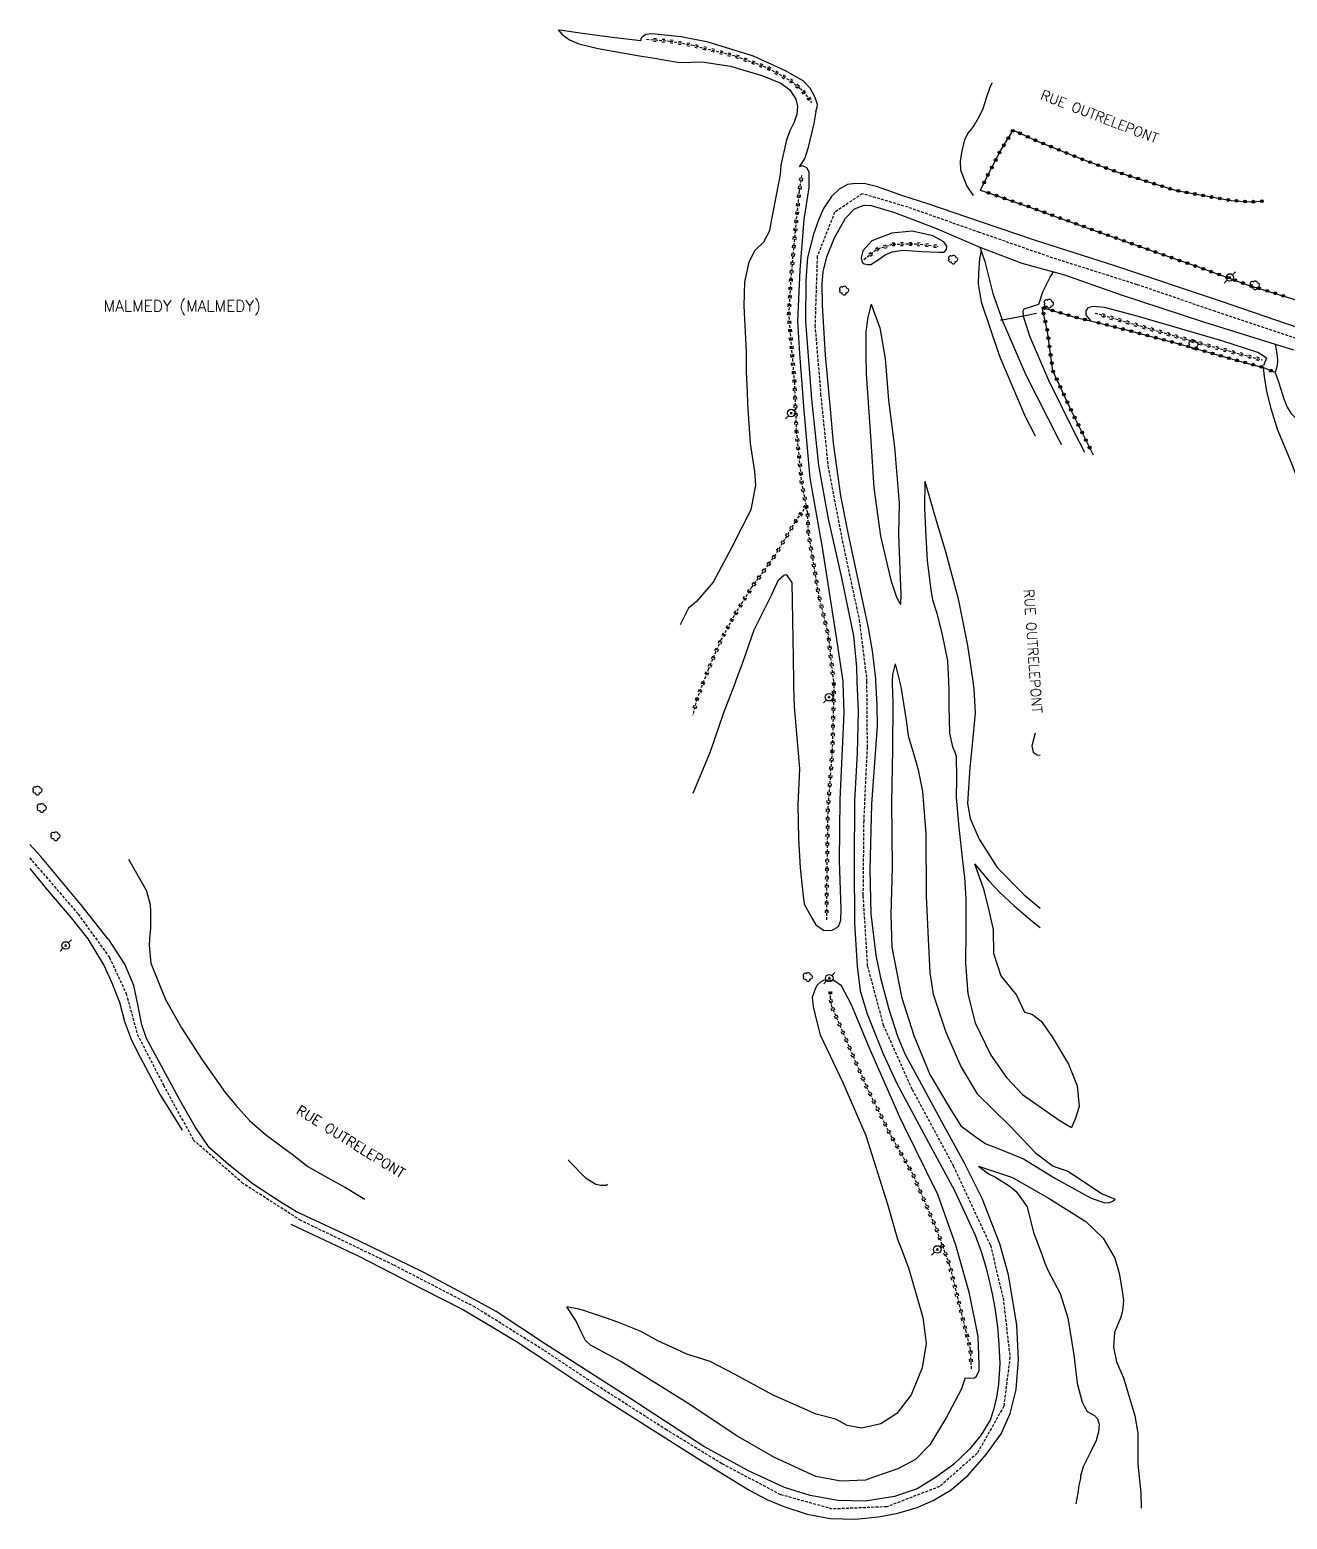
# Model space of a CAD drawing. Header units: millimetres. Extents: x 267000 to 268000, y 124999 to 126000.
# Drawn here: x 267000 to 267223.6, y 125522 to 125786.9 of the extents above; entities that cross this region are included whole.
import ezdxf
from ezdxf.enums import TextEntityAlignment as Align

# ---------------------------------------------------------------- set-up
doc = ezdxf.new("R2010")
doc.units = ezdxf.units.MM
doc.linetypes.add('DASHED', pattern=[0.75, 0.5, -0.25])
doc.layers.get('0').update_dxf_attribs({"linetype": 'CONTINUOUS'})
for name, color, linetype in [('W0001', 6, 'DASHED'), ('W0008', 7, 'CONTINUOUS'), ('W0017', 7, 'CONTINUOUS'), ('W0120', 7, 'CONTINUOUS'), ('W0211', 2, 'CONTINUOUS'), ('W0214', 2, 'CONTINUOUS'), ('W0220', 5, 'DASHED'), ('W0300', 7, 'CONTINUOUS'), ('W0322', 7, 'CONTINUOUS'), ('W0323', 7, 'CONTINUOUS'), ('W0402', 7, 'CONTINUOUS'), ('W0473', 7, 'CONTINUOUS'), ('W0980', 7, 'CONTINUOUS'), ('W0989', 7, 'CONTINUOUS')]:
    doc.layers.add(name, color=color, linetype=linetype)
doc.styles.get("Standard").update_dxf_attribs({"font": 'romans.shx', "width": 0.85})

# ---------------------------------------------------------------- blocks, each defined once
blk = doc.blocks.new('T300')
for p, q in [((-0.8, 0.51), (-0.86, 0.34)), ((-0.86, 0.34), (-0.86, 0.17)), ((-0.86, 0.17), (-0.74, 0.06)), ((-0.69, 0.63), (-0.8, 0.51)), ((-0.8, -0.06), (-0.74, 0.06)), ((-0.74, 0.06), (-0.69, 0.11)), ((-0.57, 0.69), (-0.69, 0.63)), ((-0.46, 0.69), (-0.57, 0.69)), ((-0.29, 0.63), (-0.46, 0.69)), ((-0.29, 0.63), (-0.17, 0.74)), ((-0.23, 0.57), (-0.29, 0.63)), ((-0.17, 0.74), (-0.06, 0.8)), ((-0.06, 0.8), (0.06, 0.8)), ((0.06, 0.8), (0.23, 0.74)), ((0.23, 0.74), (0.34, 0.63)), ((0.34, 0.63), (0.4, 0.51)), ((0.46, 0.46), (0.34, 0.46)), ((0.4, 0.51), (0.4, 0.46)), ((0.57, 0.4), (0.46, 0.46)), ((0.57, 0.4), (0.69, 0.29)), ((0.69, 0.29), (0.74, 0.17)), ((0.74, 0.06), (0.69, -0.17)), ((0.74, 0.17), (0.74, 0.06)), ((-0.8, -0.17), (-0.8, -0.06)), ((-0.8, -0.23), (-0.8, -0.17)), ((-0.74, -0.34), (-0.8, -0.23)), ((-0.69, -0.4), (-0.74, -0.34)), ((-0.51, -0.46), (-0.69, -0.4)), ((-0.4, -0.46), (-0.51, -0.46)), ((-0.4, -0.46), (-0.34, -0.46)), ((-0.34, -0.46), (-0.34, -0.4)), ((-0.34, -0.51), (-0.34, -0.46)), ((-0.29, -0.63), (-0.34, -0.51)), ((-0.17, -0.74), (-0.29, -0.63)), ((-0.06, -0.8), (-0.17, -0.74)), ((0.06, -0.8), (-0.06, -0.8)), ((0.17, -0.74), (0.06, -0.8)), ((0.23, -0.69), (0.17, -0.74)), ((0.29, -0.46), (0.23, -0.46)), ((0.29, -0.63), (0.23, -0.69)), ((0.46, -0.4), (0.29, -0.46)), ((0.34, -0.51), (0.29, -0.63)), ((0.34, -0.51), (0.34, -0.46)), ((0.57, -0.34), (0.46, -0.4)), ((0.63, -0.29), (0.57, -0.34)), ((0.69, -0.17), (0.63, -0.29))]:
    blk.add_line(p, q)
blk = doc.blocks.new('T473')
for p, q in [((-0.166667, 0.166667), (0.166667, -0.166667)), ((-0.166667, -0.166667), (0.166667, 0.166667)), ((0.500001, 0.500001), (1.000002, 1.000002)), ((-1.000002, -1.000002), (-0.500001, -0.500001))]:
    blk.add_line(p, q)
blk.add_ellipse((0, 0), major_axis=(0.471405, 0.471405), ratio=1, start_param=5.4977871438, end_param=11.780972451)
blk = doc.blocks.new('t323o')
at = {"color": 0, "linetype": 'Continuous'}
for radius in [0.25, 0.15]:
    blk.add_circle((0, 0), radius, dxfattribs=at)
blk = doc.blocks.new('t322o')
at = {"color": 0, "linetype": 'Continuous'}
for radius in [0.25, 0.15]:
    blk.add_circle((0, 0), radius, dxfattribs=at)
blk = doc.blocks.new('t220o')
at = {"color": 0, "linetype": 'Continuous'}
for p, q in [((-0.25, 0.25), (0.25, 0.25)), ((-0.25, -0.25), (0.25, -0.25))]:
    blk.add_line(p, q, dxfattribs=at)

msp = doc.modelspace()

# ---------------------------------------------------------------- linework, layer by layer
at = {"layer": 'W0001'}
for points in [[(267148.04, 125757.75), (267143.12, 125754.44), (267140.03, 125746.58), (267139.63, 125734.33), (267140.64, 125722.09), (267141.94, 125709.29), (267144.48, 125696.04), (267147.5, 125681.9), (267148.8, 125671.49), (267148.81, 125671.03), (267148.81, 125671)], [(267392.97, 125685.21), (267383.21, 125688.53), (267371.24, 125690.3), (267360.49, 125687.59), (267347.83, 125683.07), (267334.5, 125681.71), (267323.9, 125686), (267310.39, 125695.59), (267297.63, 125704.96), (267287.41, 125710.91), (267275.37, 125715.78), (267260.12, 125720.99), (267240.28, 125727.27), (267225.21, 125731.99), (267210.87, 125736.79), (267196.95, 125741.56), (267181.92, 125746.31), (267168.89, 125750.86), (267156.18, 125755.34), (267148.04, 125757.75)], [(267148.81, 125671), (267148.9, 125659.27), (267148.29, 125646.24), (267148.16, 125632.9), (267148.94, 125620.4), (267151.76, 125609.9), (267156.89, 125598.42), (267164.22, 125584.83), (267170.82, 125570.69), (267173.09, 125561.32), (267174.3, 125550.82), (267173.2, 125542.07), (267168.49, 125533.7), (267161.79, 125527.77), (267152.4, 125524.18), (267142.7, 125523.78), (267133.54, 125526.33), (267123.09, 125531.83), (267113.27, 125537.84), (267100.07, 125546.27), (267091.42, 125552.02), (267079.21, 125559.68), (267064.69, 125567.19), (267048.21, 125575.1), (267037.9, 125581.71), (267029.12, 125589.4)], [(267000, 125639.59), (267000.42, 125639.11), (267008.59, 125629.62), (267013.96, 125622.18), (267014, 125622.13)], [(267014, 125622.13), (267014.17, 125621.89), (267017.14, 125615.47), (267019.11, 125608.24), (267023.77, 125599.19), (267029.12, 125589.4)]]:
    msp.add_lwpolyline(points, dxfattribs=at)
at = {"layer": 'W0008'}
for points in [[(267225.58, 125733.88), (267211.76, 125738.65), (267192.97, 125744.9), (267178.82, 125749.44), (267169.05, 125752.76), (267159.71, 125755.94), (267155.27, 125757.39), (267150.6, 125759.01), (267148.6, 125759.51), (267146.83, 125759.54), (267145.41, 125759.36), (267143.92, 125758.57), (267142.58, 125757.24), (267141.17, 125755.13), (267140.28, 125753.07), (267139.35, 125750.53), (267138.3, 125746.4), (267138, 125742.37), (267137.94, 125735.01), (267139.03, 125721.19), (267140.24, 125709.38), (267141.96, 125699.92), (267144.35, 125689.43), (267146.47, 125679.08), (267147.01, 125673.55), (267147.1, 125671.03), (267147.1, 125671)], [(267150.46, 125671), (267150.46, 125671.03), (267150.43, 125671.43), (267149.86, 125676.43), (267149.08, 125680.84), (267147.22, 125689.68), (267145.51, 125697.4), (267144.21, 125704.02), (267142.92, 125713.37), (267142.39, 125719.43), (267141.5, 125729), (267140.96, 125737.91), (267140.92, 125741.76), (267141.06, 125743.86), (267141.76, 125746.51), (267143.1, 125749.87), (267145.03, 125753.42), (267146.63, 125755.04), (267148.35, 125755.7), (267149.6, 125755.68), (267153.75, 125754.39), (267160.97, 125751.68), (267168.93, 125748.26), (267168.93, 125748.26), (267176.43, 125745.38), (267182.02, 125743.85), (267184.02, 125743.31), (267193.92, 125739.83), (267208.75, 125734.98), (267221.48, 125730.97), (267224.7, 125729.95)], [(267147.1, 125671), (267147.3, 125665.66), (267147.11, 125658.24), (267146.64, 125649.77), (267146.62, 125638.6), (267146.68, 125627.99), (267147.11, 125620.33), (267147.69, 125615.95), (267148.9, 125611.85), (267151.74, 125604.77), (267154.18, 125599.45), (267159.38, 125589.73), (267164.45, 125580.45), (267168.13, 125572.5), (267169.23, 125569.43), (267170.07, 125566.62), (267170.55, 125564.69), (267171.13, 125562.07), (267171.61, 125559.57), (267172.09, 125556.22), (267172.34, 125553.03), (267172.53, 125549.65), (267172.28, 125545.97), (267171.91, 125543.68), (267171.38, 125541.45), (267170.78, 125539.57), (267169.19, 125536.96), (267167.18, 125534.5), (267164.25, 125531.69), (267161.05, 125529.37), (267157.79, 125527.38), (267153.75, 125526.02), (267148.56, 125525.21), (267143.7, 125525.3), (267138.78, 125526.21), (267134.19, 125527.6), (267127.83, 125530.55), (267119.84, 125534.92), (267107.06, 125543.27), (267098.97, 125548.46), (267091.7, 125553.12), (267082.93, 125558.9), (267077.33, 125562.01), (267069.95, 125565.91), (267058.42, 125571.54), (267047.41, 125576.67), (267044.33, 125578.55), (267039.74, 125581.56), (267035.39, 125584.99), (267031.89, 125588.09), (267029.38, 125591.77), (267026.87, 125596.21), (267020.78, 125607.47), (267019.9, 125609.9), (267019.23, 125613.55), (267018.52, 125616.93), (267016.89, 125620.68), (267014.05, 125625.06), (267014, 125625.12)], [(267046.45, 125574.47), (267058.51, 125568.74), (267069.78, 125562.96), (267077.12, 125559.21), (267081.51, 125556.6), (267086.58, 125553.6), (267092.12, 125549.93), (267098.01, 125545.97), (267107.12, 125540.19), (267119.27, 125532.49), (267128.05, 125527.1), (267131.06, 125525.48), (267134.11, 125524.22), (267138.24, 125522.86), (267142.31, 125522.12), (267146.81, 125521.97), (267150.91, 125522.38), (267154.36, 125523.06), (267157.78, 125524.03), (267160.64, 125525.3), (267163.83, 125527.19), (267166.9, 125529.81), (267170.1, 125533.5), (267172.77, 125537.17), (267174.36, 125540.78), (267175.4, 125545.04), (267175.84, 125550.36), (267175.51, 125556.5), (267174.07, 125565.43), (267172.51, 125570.93), (267169.39, 125579.01), (267166.17, 125585.4), (267162.58, 125591.91), (267158.21, 125600), (267155.66, 125604.71), (267154.34, 125607.85), (267152.84, 125612.61), (267151.38, 125617.95), (267150.53, 125622.31), (267149.61, 125629.68), (267149.44, 125637.54), (267149.77, 125649.16), (267150.38, 125658.15), (267150.75, 125663.01), (267150.68, 125666.82), (267150.46, 125671)], [(267014, 125625.12), (267013.96, 125625.17), (267009.05, 125631.32), (267001.99, 125639.85), (267000, 125642)], [(267000, 125637.72), (267003.06, 125633.93), (267007.38, 125628.93), (267010.32, 125625.2), (267013.25, 125620.4), (267013.96, 125618.81), (267014, 125618.72)], [(267014, 125618.72), (267014.72, 125617.11), (267015.98, 125613.95), (267016.86, 125610.5), (267018.06, 125607.21), (267019.56, 125604.25), (267023.21, 125597.44), (267027.12, 125591.19)]]:
    msp.add_lwpolyline(points, dxfattribs=at)
at = {"layer": 'W0017'}
for points in [[(267168.93, 125748.26), (267169.16, 125747.6), (267169.84, 125745.71), (267171.26, 125740.01), (267172.92, 125735.34), (267172.94, 125735.28), (267177.08, 125725.62), (267183, 125713.99), (267183.46, 125713.13)], [(267187.63, 125711.74), (267185.75, 125715.42), (267181.24, 125724.53), (267178.83, 125730.03), (267177.91, 125732.21), (267176.69, 125735.91), (267176.69, 125736.05), (267176.68, 125736.9), (267176.85, 125737.25), (267179.42, 125738.13), (267180.18, 125740.29), (267181.44, 125742.93), (267182.02, 125743.85)], [(267221.48, 125730.97), (267221.76, 125729.31), (267221.87, 125728.06), (267221.82, 125727.11), (267221.44, 125725.97)]]:
    msp.add_lwpolyline(points, dxfattribs=at)
at = {"layer": 'W0120'}
msp.add_lwpolyline([(267219.91, 125728.49), (267219.42, 125727.22)], dxfattribs=at)
at = {"layer": 'W0211'}
for points in [[(267093.94, 125786.91), (267094.69, 125786.05), (267095.32, 125785.58), (267095.97, 125785.09), (267097.61, 125784.4), (267101.09, 125783.56), (267108.07, 125782.35), (267111.52, 125781.78), (267112.03, 125781.69), (267115.52, 125781.09), (267119.62, 125781.19), (267120.67, 125781.02), (267124.61, 125780.41), (267130.36, 125778.71), (267133.56, 125777.44), (267135.15, 125776.23), (267136.24, 125774.54), (267136.51, 125773.25), (267136.42, 125771.87), (267135.94, 125770.47), (267135.19, 125769.07), (267134.57, 125767.34), (267133.54, 125762.82), (267133.42, 125761.18), (267131.73, 125752.27), (267131.54, 125751.12), (267130.46, 125749.1), (267128.92, 125747.65), (267127.84, 125745.6), (267127.12, 125742.06), (267126.98, 125737.79), (267127.41, 125729.61), (267127.41, 125725.99), (267127.55, 125722.51), (267127.61, 125720.4), (267128.09, 125713.3), (267128.86, 125708.36), (267129.08, 125705.93), (267128.22, 125701.5), (267124.76, 125694.73), (267121.5, 125688.67), (267118.59, 125685.24), (267117.12, 125684.01), (267115.83, 125681.44), (267115.67, 125681.04)], [(267139.78, 125772.38), (267140.03, 125773.13), (267140.07, 125773.59), (267139.66, 125774.84), (267138.8, 125776.53), (267137.54, 125777.83), (267134.38, 125779.63), (267128.71, 125782.19), (267120.64, 125784.69), (267115.85, 125785.68), (267110.61, 125786.17), (267109.53, 125786.06), (267108.94, 125785.66), (267108.64, 125785.37), (267108.68, 125785.01)], [(267171.17, 125777.45), (267170.77, 125776.84), (267170.11, 125774.91), (267169.46, 125772.85), (267168.88, 125771.58), (267167.93, 125769.92), (267167.42, 125769.24), (267166.85, 125768.59), (267166.21, 125767.32), (267165.75, 125765.35), (267165.46, 125763.52), (267165.53, 125761.91), (267166.66, 125759.1), (267167.79, 125757.43)], [(267144.64, 125671), (267144.63, 125671.03), (267143.66, 125677.69), (267142.29, 125686.45), (267140.96, 125694.79), (267138.79, 125707.14), (267137.71, 125719.19), (267136.93, 125729.35), (267136.56, 125735.01), (267136.98, 125744.23), (267137.72, 125753.16), (267138.6, 125758.86), (267138.58, 125761.59), (267138.2, 125762.38), (267137.39, 125762.72), (267136.82, 125762.5)], [(267169.16, 125747.6), (267168.91, 125746.22), (267168.71, 125743.57), (267168.64, 125741.69), (267169.18, 125738.5), (267172.44, 125728.85), (267177.02, 125718.13), (267178.76, 125714.7)], [(267149.62, 125738.13), (267149.03, 125735.78), (267148.69, 125733.15), (267148.65, 125729.15), (267148.76, 125725.7), (267149.55, 125713.76), (267150.07, 125705.43), (267151.27, 125696.84), (267153.14, 125688.99), (267154.14, 125685.98), (267154.84, 125684.66)], [(267219.91, 125728.49), (267219.52, 125728.82), (267218.38, 125729.53), (267211.97, 125731.58), (267196.93, 125735.97), (267191.14, 125737.48), (267189.11, 125737.71), (267188.15, 125737.43), (267187.78, 125736.94), (267187.77, 125736.22), (267188.61, 125735.15)], [(267219.35, 125726.86), (267219.49, 125725.24), (267219.94, 125722.64), (267220.61, 125719.71), (267221.9, 125715.74), (267224.33, 125709.95), (267225.52, 125706.78), (267226.21, 125704.5), (267226.54, 125702.59), (267226.77, 125700.94), (267227.15, 125699.82), (267228, 125698.26)], [(267159.15, 125706.63), (267159.1, 125701.74), (267159.32, 125696.77), (267159.61, 125692.53), (267160.15, 125687.69), (267160.51, 125685.52), (267161.29, 125683.14), (267162.25, 125679.28), (267163.19, 125674.66), (267163.38, 125671.03), (267163.39, 125671)], [(267125.53, 125671), (267125.53, 125671.02), (267126.85, 125674.52), (267128.82, 125680.17), (267131.98, 125686.43), (267133.14, 125689.04), (267134.1, 125689.87), (267134.53, 125690.03), (267135.53, 125688.6), (267135.62, 125681.93), (267135.73, 125675.1), (267135.8, 125671.03), (267135.8, 125671)], [(267153.88, 125674.1), (267153.42, 125672.2), (267153.35, 125671.03), (267153.35, 125671)], [(267117.98, 125651.14), (267121.07, 125658.55), (267123.38, 125665.31), (267125.53, 125671)], [(267135.8, 125671), (267135.81, 125670.1), (267135.92, 125666.49), (267136.42, 125661.02), (267136.88, 125655.43), (267136.58, 125649.06), (267136.68, 125643.05), (267136.98, 125637.82), (267137.5, 125633.34), (267137.7, 125631.37), (267139.13, 125628.81), (267139.77, 125627.72), (267141.17, 125626.74), (267142.58, 125626.68), (267143.84, 125627.39), (267144.22, 125628.53), (267144.29, 125630.47), (267143.97, 125639.08), (267144.09, 125649.99), (267144.48, 125657.7), (267144.84, 125665.38), (267144.66, 125670.81), (267144.64, 125671)], [(267153.35, 125671), (267153.33, 125670.59), (267153.5, 125667.27), (267153.4, 125658.89), (267153.21, 125649.4), (267153.38, 125637.93), (267153.14, 125629.49), (267153.27, 125623.74), (267155.03, 125614.87), (267157.22, 125608.04), (267160.03, 125601.09), (267163.6, 125595.08), (267165.56, 125591.96), (267168.28, 125589.91), (267170.04, 125588.73), (267171.93, 125588.01), (267176.73, 125586.09), (267182.42, 125582.55), (267188.73, 125579.06), (267190.99, 125578.3), (267191.91, 125578.25), (267192.67, 125578.6), (267193, 125578.92)], [(267163.39, 125671), (267163.46, 125669.53), (267163.41, 125666.54), (267163.47, 125664.24), (267163.57, 125661.81), (267164.08, 125659.37), (267164.53, 125658.44), (267164.71, 125657.72), (267164.78, 125653.64), (267164.75, 125650.36), (267165.22, 125644.99), (267165.85, 125639.1), (267166.22, 125636.11), (267166.43, 125632.39), (267166.43, 125626.48), (267166.37, 125620.89), (267166.8, 125615.4), (267168.1, 125610.29), (267170.92, 125604.52), (267173.68, 125600.53), (267176.52, 125597.53), (267180.1, 125595.01), (267183.21, 125592.82), (267185.23, 125591.63)], [(267178.81, 125661.82), (267178.18, 125659.53), (267178.42, 125658.44), (267179.14, 125657.91), (267179.7, 125657.9)], [(267017.55, 125639.35), (267020.67, 125633.86), (267021.37, 125631.55), (267021.41, 125631.12), (267021.48, 125630.31), (267021.44, 125627.08), (267021.26, 125625.18), (267021.21, 125624.11), (267021.53, 125620.88), (267024.13, 125614.44), (267026.98, 125609.37), (267030.65, 125603.66), (267034.75, 125597.86), (267036.66, 125595.62), (267039.1, 125592.87), (267041.89, 125590.41), (267046.27, 125587.18), (267046.65, 125586.9), (267049.45, 125584.73), (267052.56, 125582.93), (267056.17, 125580.97), (267059.61, 125578.88)], [(267168.01, 125638.54), (267170.62, 125635.48), (267172.49, 125633.44), (267174.98, 125631.13), (267178.32, 125628.28), (267179.7, 125627.22)], [(267166.36, 125547.11), (267167.11, 125547.07), (267167.97, 125547.12), (267168.37, 125547.44), (267168.81, 125548.42), (267168.8, 125549.43), (267168.68, 125554.46), (267167.1, 125562.15), (267164.65, 125570.73), (267161.48, 125579.75), (267155.49, 125591.88), (267154.71, 125593.46), (267149.33, 125605.74), (267146.72, 125612.06), (267146.14, 125613.48), (267144.32, 125616.87), (267142.96, 125617.77), (267141.28, 125617.84), (267140.66, 125617.55), (267140.02, 125616.97), (267139.72, 125616.45), (267139.16, 125614.75), (267139.3, 125613.17), (267139.91, 125610.7), (267140.53, 125608.16), (267144.6, 125599.68), (267148.65, 125590.21), (267152.52, 125577.99), (267154.32, 125571.79), (267154.88, 125570.32), (267156.27, 125566.7), (267156.56, 125565.68), (267158.82, 125557.85), (267159.22, 125554.64), (267159.4, 125553.24), (267158.67, 125548.91), (267156.75, 125544.08), (267154.2, 125540.77), (267151.34, 125538.92), (267147.91, 125538.18), (267145.7, 125538.56), (267145.35, 125538.62), (267143.34, 125539.77), (267139.87, 125540.68), (267132.17, 125544.03), (267125.34, 125547.76), (267120.97, 125550), (267116.85, 125551.32), (267114.31, 125552.54), (267111.7, 125553.7), (267109.01, 125555.16), (267108.44, 125555.46), (267104.59, 125557.04), (267102.37, 125557.8), (267099.55, 125558.76), (267098.7, 125559.02), (267097.65, 125559.33), (267095.52, 125559.73)], [(267095.76, 125585.87), (267095.87, 125585.74), (267098.81, 125582.7), (267100.66, 125581.58), (267101.55, 125581.37), (267102.5, 125581.42), (267102.72, 125581.55)], [(267168.72, 125584.78), (267170.47, 125583.4), (267171.75, 125582.79), (267174.35, 125581.14), (267175.38, 125580.27), (267176.06, 125579.4), (267177.34, 125577.51), (267178.51, 125572.95), (267179.93, 125569.25), (267180.49, 125567.53), (267181.16, 125566.04), (267183.23, 125562.13), (267184.57, 125557.77), (267185.68, 125551.22), (267186.28, 125546.18), (267187.15, 125542.81), (267188.01, 125541.16), (267189.34, 125540.41), (267189.86, 125539.84), (267190.17, 125538.89), (267190.05, 125537.44), (267189.95, 125537.1), (267189.63, 125536), (267188.74, 125534.15), (267187.35, 125531.28), (267186.86, 125529.71), (267186.82, 125529.22), (267186.57, 125528.04), (267186.35, 125526.6), (267185.99, 125524.73)]]:
    msp.add_lwpolyline(points, dxfattribs=at)
msp.add_lwpolyline([(267149.54, 125745.16), (267151.04, 125746.13), (267152.13, 125746.86), (267153.33, 125747.43), (267155.3, 125747.7), (267158.65, 125747.48), (267161.6, 125747.33), (267162.59, 125747.35), (267163.02, 125747.8), (267163.07, 125748.42), (267162.52, 125749.19), (267160.57, 125750.27), (267156.9, 125751.09), (267153.28, 125750.75), (267149.74, 125749.37), (267148.14, 125747.59), (267147.82, 125746.34), (267148.04, 125745.55), (267148.36, 125745.28), (267149.02, 125745.17)], close=True, dxfattribs=at)
at = {"layer": 'W0214'}
for points in [[(267093.94, 125786.91), (267094.59, 125786.82), (267098.3, 125786.3), (267104.02, 125785.52), (267108.68, 125785.01)], [(267139.78, 125772.38), (267139.45, 125770.21), (267138.36, 125765.79), (267137.84, 125764.1), (267136.82, 125762.5)], [(267149.62, 125738.13), (267151.16, 125733.87), (267152.09, 125728.43), (267152.72, 125721.03), (267153.8, 125712.67), (267154.62, 125702.73), (267154.49, 125697.18), (267154.72, 125690.93), (267154.91, 125686.5), (267154.84, 125684.66)], [(267221.44, 125725.97), (267222.07, 125724.28), (267223.01, 125721.24), (267223.6, 125719.76), (267224.24, 125718.73), (267225.5, 125717.39), (267227.67, 125715.32), (267228.65, 125713.2), (267229.5, 125710.79), (267231.84, 125707.3), (267233.54, 125704.84), (267234.8, 125701.66), (267235.1, 125698.01), (267235.43, 125695.79)], [(267159.15, 125706.63), (267160.8, 125700.79), (267162.82, 125694.09), (267165.11, 125685.7), (267166.78, 125677.36), (267167.71, 125671.03), (267167.71, 125671)], [(267153.88, 125674.1), (267154.65, 125671.03), (267154.66, 125671)], [(267154.66, 125671), (267154.9, 125670.04), (267155.82, 125664.11), (267156.2, 125661.34), (267157.01, 125658.57), (267158, 125655.27), (267158.73, 125651.41), (267159.36, 125643.88), (267159.43, 125632.8), (267159.77, 125625.18), (267160.03, 125619.16), (267160.66, 125615.37), (267162.88, 125608.63), (267165.63, 125602.38), (267168.48, 125597.63), (267174.3, 125591.95), (267178.82, 125587.14), (267181.96, 125584.76), (267184.58, 125583.89), (267186.95, 125582.31), (267190.56, 125579.88), (267193, 125578.92)], [(267167.71, 125671), (267167.9, 125669.69), (267168.09, 125665.32), (267167.57, 125659.8), (267167.14, 125655.67), (267166.77, 125649.3), (267167.22, 125646.64), (267168.84, 125642.96), (267172.04, 125637.92), (267176.85, 125633.04), (267179.7, 125630.64)], [(267168.01, 125638.54), (267169.58, 125634.11), (267170.56, 125630.22), (267171.29, 125626.86), (267171.39, 125622.68), (267172.7, 125618.65), (267175.44, 125615.19), (267176.9, 125612.14), (267177.78, 125611.9), (267178.3, 125611.73), (267179.86, 125610.55), (267181.79, 125607.76), (267184.73, 125602.91), (267186.28, 125599.04), (267186.64, 125595.36), (267185.95, 125593.33), (267185.23, 125591.63)], [(267168.72, 125584.78), (267174.73, 125582.74), (267181.28, 125579.02), (267187.81, 125574.93), (267190.88, 125571.96), (267192.96, 125568.38), (267193.7, 125565.74), (267194.28, 125562.57), (267194.51, 125560.86), (267194.32, 125559.02), (267194.03, 125557.94), (267192.9, 125555.17), (267192.73, 125552.58), (267193.28, 125549.97), (267194.48, 125547.1), (267196.53, 125540.39), (267197.04, 125537.26), (267197.03, 125534.6), (267197.04, 125532.35), (267197.05, 125531.77), (267197.55, 125526.64), (267197.64, 125523.92)], [(267166.36, 125547.11), (267165.67, 125545.18), (267162.92, 125539.87), (267162.51, 125539.21), (267160.05, 125535.19), (267157.51, 125532.57), (267154.39, 125530.95), (267150.21, 125529.49), (267148.61, 125528.94), (267144.2, 125528.72), (267139.78, 125529.55), (267132.45, 125532.96), (267125.61, 125536.85), (267117.36, 125542.37), (267105.1, 125550.03), (267099.73, 125552.92), (267098.84, 125553.74), (267097.97, 125555.42), (267097.09, 125557.33), (267095.52, 125559.73)]]:
    msp.add_lwpolyline(points, dxfattribs=at)
at = {"layer": 'W0220'}
for points in [[(267109.67, 125785.23), (267113.84, 125784.9), (267117.7, 125784.21), (267125.52, 125782.24), (267131.3, 125780.11), (267135.4, 125777.8), (267136.99, 125776.46), (267138.44, 125774.83), (267138.99, 125773.9)], [(267142.97, 125671), (267142.97, 125671.03), (267142.01, 125679.29), (267140.29, 125686.55), (267138.44, 125697.65), (267138.36, 125700.94), (267138.1, 125702.27), (267137.33, 125706.08), (267136.37, 125715.5), (267136.02, 125724.18), (267135.01, 125736.28), (267135.37, 125742.45), (267136.14, 125750.98), (267136.89, 125758.26), (267137.33, 125761.15)], [(267148.34, 125746.07), (267150.8, 125747.97), (267153.51, 125748.78), (267157.59, 125748.84), (267161.46, 125748.38)], [(267189.45, 125736.52), (267209.56, 125730.76), (267219.21, 125728.17)], [(267138.1, 125702.27), (267136.14, 125699.44), (267132.63, 125693.59), (267128.36, 125687.74), (267125.25, 125682.7), (267122.91, 125678.37), (267120.69, 125673.25), (267119.83, 125671.02), (267119.82, 125671)], [(267119.82, 125671), (267118.64, 125667.93), (267117.86, 125664.95)], [(267141.73, 125628.57), (267141.76, 125634.62), (267141.96, 125648.28), (267142.75, 125658.55), (267143.05, 125670.34), (267142.97, 125671)], [(267167.47, 125548.7), (267167.3, 125552.19), (267166.51, 125555.34), (267165.97, 125557.5), (267163.57, 125567.26), (267160.99, 125574.21), (267157.1, 125583.24), (267153.05, 125590.37), (267148.73, 125599.05), (267142.68, 125613.05), (267142.57, 125613.65), (267142.38, 125614.63), (267142.4, 125615.78)]]:
    msp.add_lwpolyline(points, dxfattribs=at)
at = {"layer": 'W0322'}
msp.add_lwpolyline([(267188.61, 125735.15), (267194.73, 125733.61), (267204.34, 125731.05), (267215.1, 125727.98), (267219.35, 125726.86)], dxfattribs=at)
at = {"layer": 'W0323'}
for points in [[(267169.08, 125758.38), (267170.17, 125760.69), (267172.62, 125765.38), (267174.88, 125769.06), (267179.05, 125767.15), (267187.28, 125763.82), (267193.32, 125761.62), (267198.71, 125759.92), (267203.68, 125758.36), (267209.05, 125757.35), (267213.37, 125756.6), (267213.38, 125756.6), (267213.6, 125756.55), (267216.98, 125756.3), (267219.25, 125756.43)], [(267169.08, 125758.38), (267177.15, 125755.62), (267188.81, 125751.41), (267199.75, 125747.52), (267207.76, 125744.73), (267216.87, 125741.45), (267225.17, 125738.88), (267239.02, 125734.09), (267248.63, 125731.04), (267258.05, 125728.48), (267267.96, 125726.18), (267277.98, 125723.88), (267280.89, 125722.91), (267283.66, 125721.52)], [(267189.14, 125711.24), (267185.32, 125718.95), (267181.92, 125726.26), (267180.99, 125733.21), (267180.04, 125737.53), (267186.02, 125735.75), (267188.61, 125735.15)], [(267221.44, 125725.97), (267219.35, 125726.86)]]:
    msp.add_lwpolyline(points, dxfattribs=at)
at = {"layer": 'W0402'}
msp.add_lwpolyline([(267172.61, 125735.29), (267172.92, 125735.34), (267176.69, 125736.05), (267179.04, 125736.49)], dxfattribs=at)

# ---------------------------------------------------------------- block references
at = {"layer": 'W0220'}
for p, rotation in [((267111.17, 125785.11), 355.4446601499128), ((267112.66, 125784.99), 355.4446601499128), ((267114.15, 125784.84), 349.9091862436351), ((267115.63, 125784.58), 349.9091862436351), ((267117.11, 125784.31), 349.9091862436351), ((267118.57, 125783.99), 345.8655205196264), ((267120.02, 125783.62), 345.8655205196264), ((267121.48, 125783.26), 345.8655205196264), ((267122.93, 125782.89), 345.8655205196264), ((267124.39, 125782.52), 345.8655205196264), ((267125.83, 125782.12), 339.7443687365513), ((267127.24, 125781.61), 339.7443687365513), ((267128.65, 125781.09), 339.7443687365513), ((267130.05, 125780.57), 339.7443687365513), ((267131.45, 125780.02), 330.6827250362645), ((267132.76, 125779.29), 330.6827250362645), ((267134.07, 125778.55), 330.6827250362645), ((267135.37, 125777.82), 330.6827250362645), ((267136.52, 125776.86), 319.841365966157), ((267137.58, 125775.8), 311.6052332989059), ((267138.55, 125774.65), 300.3062628982227), ((267136.97, 125758.8), 81.28668397010028), ((267137.19, 125760.28), 81.28668397010028), ((267136.79, 125757.31), 84.15776428624837), ((267136.48, 125754.33), 84.15776428624837), ((267136.63, 125755.82), 84.15776428624837), ((267136.18, 125751.34), 84.15776428624837), ((267136.33, 125752.83), 84.15776428624837), ((267135.9, 125748.35), 84.8679643148225), ((267136.04, 125749.85), 84.8679643148225), ((267152.14, 125748.37), 16.6526465246152), ((267153.58, 125748.78), 0.8857292184139082), ((267155.08, 125748.8), 0.8857292184139082), ((267156.58, 125748.83), 0.8857292184139082), ((267158.07, 125748.78), 353.263528780057), ((267159.56, 125748.61), 353.263528780057), ((267161.05, 125748.43), 353.263528780057), ((267135.64, 125745.37), 84.8679643148225), ((267135.77, 125746.86), 84.8679643148225), ((267149.53, 125746.99), 37.60342638428437), ((267150.72, 125747.9), 37.60342638428437), ((267135.5, 125743.87), 84.8679643148225), ((267135.28, 125740.88), 86.60578212850662), ((267135.37, 125742.38), 86.60578212850662), ((267135.1, 125737.89), 86.60578212850662), ((267135.19, 125739.38), 86.60578212850662), ((267135.01, 125736.39), 86.60578212850662), ((267135.12, 125734.89), 94.79223102877171), ((267190.89, 125736.11), 344.030147667204), ((267192.34, 125735.69), 344.030147667204), ((267193.78, 125735.28), 344.030147667204), ((267195.22, 125734.87), 344.030147667204), ((267135.25, 125733.4), 94.79223102877171), ((267196.66, 125734.46), 344.030147667204), ((267198.1, 125734.04), 344.030147667204), ((267199.55, 125733.63), 344.030147667204), ((267200.99, 125733.22), 344.030147667204), ((267202.43, 125732.8), 344.030147667204), ((267203.87, 125732.39), 344.030147667204), ((267135.38, 125731.9), 94.79223102877171), ((267135.5, 125730.41), 94.79223102877171), ((267205.32, 125731.98), 344.030147667204), ((267206.76, 125731.57), 344.030147667204), ((267208.2, 125731.15), 344.030147667204), ((267209.64, 125730.74), 344.9677230836542), ((267211.09, 125730.35), 344.9677230836542), ((267212.54, 125729.96), 344.9677230836542), ((267213.99, 125729.58), 344.9677230836542), ((267135.63, 125728.91), 94.79223102877171), ((267135.75, 125727.42), 94.79223102877171), ((267215.44, 125729.19), 344.9677230836542), ((267216.89, 125728.8), 344.9677230836542), ((267218.33, 125728.41), 344.9677230836542), ((267135.88, 125725.93), 94.79223102877171), ((267136, 125724.43), 94.79223102877171), ((267136.07, 125722.93), 92.296146554481), ((267136.13, 125721.43), 92.296146554481), ((267136.19, 125719.93), 92.296146554481), ((267136.25, 125718.44), 92.296146554481), ((267136.31, 125716.94), 92.296146554481), ((267136.38, 125715.44), 95.82929261927885), ((267136.53, 125713.95), 95.82929261927885), ((267136.68, 125712.45), 95.82929261927885), ((267136.83, 125710.96), 95.82929261927885), ((267136.99, 125709.47), 95.82929261927885), ((267137.14, 125707.98), 95.82929261927885), ((267137.29, 125706.49), 95.82929261927885), ((267137.55, 125705.01), 101.3446046512536), ((267137.84, 125703.54), 101.3446046512536), ((267137.05, 125700.75), 235.3523160344574), ((267137.9, 125701.99), 235.3523160344574), ((267138.14, 125702.07), 101.3182229935061), ((267138.37, 125700.59), 91.34194350057916), ((267135.42, 125698.24), 239.0290485791313), ((267136.2, 125699.52), 235.3523160344574), ((267138.41, 125699.09), 91.34194350057916), ((267133.88, 125695.67), 239.0290485791313), ((267134.65, 125696.95), 239.0290485791313), ((267138.45, 125697.59), 99.46985341903722), ((267138.7, 125696.11), 99.46985341903722), ((267132.29, 125693.12), 233.8457477850728), ((267133.1, 125694.38), 239.0290485791313), ((267138.94, 125694.63), 99.46985341903722), ((267139.19, 125693.15), 99.46985341903722), ((267130.52, 125690.7), 233.8457477850728), ((267131.4, 125691.91), 233.8457477850728), ((267139.44, 125691.67), 99.46985341903722), ((267139.68, 125690.19), 99.46985341903722), ((267127.92, 125687.03), 238.3608009517382), ((267128.75, 125688.28), 233.8457477850728), ((267129.63, 125689.49), 233.8457477850728), ((267139.93, 125688.71), 99.46985341903722), ((267140.18, 125687.23), 99.46985341903722), ((267126.35, 125684.48), 238.3608009517382), ((267127.13, 125685.75), 238.3608009517382), ((267140.48, 125685.77), 103.3355493779726), ((267124.82, 125681.9), 241.6227584387778), ((267125.56, 125683.2), 238.3608009517382), ((267140.82, 125684.31), 103.3355493779726), ((267141.17, 125682.85), 103.3355493779726), ((267123.39, 125679.26), 241.6227584387778), ((267124.1, 125680.58), 241.6227584387778), ((267141.52, 125681.39), 103.3355493779726), ((267141.86, 125679.93), 103.3355493779726), ((267122.12, 125676.54), 246.557495912302), ((267122.72, 125677.92), 246.557495912302), ((267142.11, 125678.45), 96.58799353517897), ((267142.28, 125676.96), 96.58799353517897), ((267120.93, 125673.79), 246.557495912302), ((267121.52, 125675.16), 246.557495912302), ((267142.45, 125675.47), 96.58799353517897), ((267142.63, 125673.98), 96.58799353517897), ((267120.36, 125672.4), 248.8401837467166), ((267142.8, 125672.49), 96.58799353517897), ((267119.15, 125669.26), 248.8549782563796), ((267119.69, 125670.66), 248.8549782563796), ((267143.02, 125670.53), 96.57864458732855), ((267143.01, 125669.04), 88.56656812258865), ((267118.24, 125666.4), 255.4180277452726), ((267118.62, 125667.86), 255.4180277452726), ((267142.94, 125666.04), 88.56656812258865), ((267142.98, 125667.54), 88.56656812258865), ((267142.9, 125664.54), 88.56656812258865), ((267142.83, 125661.54), 88.56656812258865), ((267142.86, 125663.04), 88.56656812258865), ((267142.75, 125658.54), 85.56844914645629), ((267142.79, 125660.04), 88.56656812258865), ((267142.52, 125655.55), 85.56844914645629), ((267142.63, 125657.04), 85.56844914645629), ((267142.4, 125654.05), 85.56844914645629), ((267142.17, 125651.06), 85.56844914645629), ((267142.29, 125652.56), 85.56844914645629), ((267141.95, 125648.07), 89.18663486673289), ((267142.05, 125649.57), 85.56844914645629), ((267141.91, 125645.07), 89.18663486673289), ((267141.93, 125646.57), 89.18663486673289), ((267141.87, 125642.07), 89.18663486673289), ((267141.89, 125643.57), 89.18663486673289), ((267141.85, 125640.57), 89.18663486673289), ((267141.8, 125637.57), 89.18663486673289), ((267141.82, 125639.07), 89.18663486673289), ((267141.76, 125634.57), 89.66821147153844), ((267141.78, 125636.07), 89.18663486673289), ((267141.74, 125631.57), 89.66821147153844), ((267141.75, 125633.07), 89.66821147153844), ((267141.73, 125630.07), 89.66821147153844), ((267142.4, 125615.61), 89.052636550506), ((267142.48, 125614.12), 100.8246735414607), ((267142.84, 125612.67), 113.3515657560815), ((267143.44, 125611.3), 113.3515657560815), ((267144.03, 125609.92), 113.3515657560815), ((267144.63, 125608.54), 113.3515657560815), ((267145.22, 125607.17), 113.3515657560815), ((267145.82, 125605.79), 113.3515657560815), ((267146.41, 125604.41), 113.3515657560815), ((267147.01, 125603.03), 113.3515657560815), ((267147.6, 125601.66), 113.3515657560815), ((267148.2, 125600.28), 113.3515657560815), ((267148.8, 125598.91), 116.4804974223288), ((267149.47, 125597.56), 116.4804974223288), ((267150.14, 125596.22), 116.4804974223288), ((267150.8, 125594.88), 116.4804974223288), ((267151.47, 125593.54), 116.4804974223288), ((267152.14, 125592.19), 116.4804974223288), ((267152.81, 125590.85), 116.4804974223288), ((267153.53, 125589.53), 119.6183911904002), ((267154.27, 125588.23), 119.6183911904002), ((267155.01, 125586.93), 119.6183911904002), ((267155.75, 125585.62), 119.6183911904002), ((267156.49, 125584.32), 119.6183911904002), ((267157.21, 125583), 113.2964953121393), ((267157.8, 125581.62), 113.2964953121393), ((267158.39, 125580.24), 113.2964953121393), ((267158.99, 125578.87), 113.2964953121393), ((267159.58, 125577.49), 113.2964953121393), ((267160.17, 125576.11), 113.2964953121393), ((267160.77, 125574.73), 113.2964953121393), ((267161.32, 125573.34), 110.3803723984677), ((267161.84, 125571.93), 110.3803723984677), ((267162.36, 125570.53), 110.3803723984677), ((267162.88, 125569.12), 110.3803723984677), ((267163.41, 125567.71), 110.3803723984677), ((267163.82, 125566.27), 103.8082223945076), ((267164.17, 125564.82), 103.8082223945076), ((267164.53, 125563.36), 103.8082223945076), ((267164.89, 125561.9), 103.8082223945076), ((267165.25, 125560.45), 103.8082223945076), ((267165.61, 125558.99), 103.8082223945076), ((267165.96, 125557.53), 103.8082223945076), ((267166.33, 125556.08), 104.0113214248843), ((267166.69, 125554.62), 104.0019782235483), ((267167.05, 125553.17), 104.0019782235483), ((267167.32, 125551.7), 92.8255047543223), ((267167.4, 125550.2), 92.8255047543223)]:
    msp.add_blockref('t220o', p, dxfattribs=dict(at, rotation=rotation))
at = {"layer": 'W0300', "rotation": 359.9999899820874}
for p in [(267164.24, 125746.01), (267144.83, 125740.51), (267217.89, 125741.46), (267181.27, 125738.17), (267206.97, 125730.87), (267001.38, 125651.58), (267002.16, 125648.46), (267004.61, 125643.45), (267138.4, 125618.41)]:
    msp.add_blockref('T300', p, dxfattribs=at)
at = {"layer": 'W0322'}
for p, rotation in [((267190.06, 125734.79), 345.8096116806212), ((267191.52, 125734.42), 345.8096116806212), ((267192.97, 125734.05), 345.8096116806212), ((267194.42, 125733.68), 345.8096116806212), ((267195.88, 125733.3), 345.1034487043587), ((267197.33, 125732.91), 345.1034487043587), ((267198.77, 125732.53), 345.1034487043587), ((267200.22, 125732.14), 345.1034487043587), ((267201.67, 125731.76), 345.1034487043587), ((267203.12, 125731.37), 345.1034487043587), ((267204.57, 125730.98), 344.0728946255196), ((267206.01, 125730.57), 344.0728946255196), ((267207.46, 125730.16), 344.0728946255196), ((267208.9, 125729.75), 344.0728946255196), ((267210.34, 125729.34), 344.0728946255196), ((267211.78, 125728.92), 344.0728946255196), ((267213.23, 125728.51), 344.0728946255196), ((267214.67, 125728.1), 344.0728946255196), ((267216.12, 125727.71), 345.2212973654657), ((267217.57, 125727.33), 345.2212973654657), ((267219.02, 125726.94), 345.2212973654657)]:
    msp.add_blockref('t322o', p, dxfattribs=dict(at, rotation=rotation))
at = {"layer": 'W0323'}
for p, rotation in [((267174.01, 125767.64), 58.37597321929268), ((267174.79, 125768.92), 58.37597321929268), ((267176.1, 125768.5), 335.417579999826), ((267177.46, 125767.88), 335.417579999826), ((267178.82, 125767.25), 335.417579999826), ((267180.21, 125766.68), 337.9922843779552), ((267172.46, 125765.08), 62.48519459892587), ((267173.22, 125766.36), 58.37597321929268), ((267181.6, 125766.12), 337.9922843779552), ((267182.99, 125765.56), 337.9922843779552), ((267184.38, 125764.99), 337.9922843779552), ((267185.77, 125764.43), 337.9922843779552), ((267187.16, 125763.87), 337.9922843779552), ((267171.07, 125762.41), 62.48519459892587), ((267171.76, 125763.74), 62.48519459892587), ((267188.57, 125763.35), 339.9674178990779), ((267189.98, 125762.84), 339.9674178990779), ((267191.39, 125762.33), 339.9674178990779), ((267192.8, 125761.81), 339.9674178990779), ((267194.22, 125761.34), 342.5008802123476), ((267169.72, 125759.74), 64.7869583553415), ((267170.38, 125761.08), 62.48519459892587), ((267195.65, 125760.89), 342.5008802123476), ((267197.08, 125760.44), 342.5008802123476), ((267198.51, 125759.98), 342.5008802123476), ((267199.94, 125759.53), 342.5672075007658), ((267201.37, 125759.09), 342.5672075007658), ((267202.81, 125758.64), 342.5672075007658), ((267170.5, 125757.89), 341.1040435073286), ((267171.92, 125757.41), 341.1040435073286), ((267173.34, 125756.92), 341.1040435073286), ((267174.76, 125756.43), 341.1040435073286), ((267176.18, 125755.95), 341.1040435073286), ((267204.25, 125758.25), 349.3623148317402), ((267205.73, 125757.98), 349.3623148317402), ((267207.2, 125757.7), 349.3623148317402), ((267208.68, 125757.42), 349.3623148317402), ((267210.15, 125757.16), 350.06924838747), ((267211.63, 125756.9), 350.06924838747), ((267213.11, 125756.64), 350.06924838747), ((267214.6, 125756.48), 355.7024184666112), ((267216.09, 125756.37), 355.7024184666112), ((267217.59, 125756.33), 3.203604881034928), ((267219.09, 125756.42), 3.203604881034928), ((267177.6, 125755.46), 340.1760688577023), ((267179.01, 125754.95), 340.1760688577023), ((267180.42, 125754.44), 340.1760688577023), ((267181.83, 125753.93), 340.1760688577023), ((267183.24, 125753.42), 340.1760688577023), ((267184.65, 125752.91), 340.1760688577023), ((267186.06, 125752.4), 340.1760688577023), ((267187.47, 125751.9), 340.1760688577023), ((267188.88, 125751.39), 340.4152017705579), ((267190.3, 125750.88), 340.4152017705579), ((267191.71, 125750.38), 340.4152017705579), ((267193.12, 125749.88), 340.4152017705579), ((267194.54, 125749.38), 340.4152017705579), ((267195.95, 125748.87), 340.4152017705579), ((267197.36, 125748.37), 340.4152017705579), ((267198.78, 125747.87), 340.4152017705579), ((267200.19, 125747.37), 340.7527027702836), ((267201.61, 125746.87), 340.7527027702836), ((267203.02, 125746.38), 340.7527027702836), ((267204.44, 125745.88), 340.7527027702836), ((267205.86, 125745.39), 340.7527027702836), ((267207.27, 125744.89), 340.7527027702836), ((267208.69, 125744.39), 340.2418810433013), ((267210.1, 125743.88), 340.2418810433013), ((267211.51, 125743.38), 340.2418810433013), ((267212.92, 125742.87), 340.2418810433013), ((267214.33, 125742.36), 340.2418810433013), ((267215.74, 125741.86), 340.2418810433013), ((267217.16, 125741.36), 342.8076063474605), ((267218.59, 125740.92), 342.8076063474605), ((267220.03, 125740.48), 342.8076063474605), ((267221.46, 125740.03), 342.8076063474605), ((267180.42, 125737.42), 343.4757511565967), ((267222.89, 125739.59), 342.8076063474605), ((267180.27, 125736.45), 102.3671740241004), ((267180.6, 125734.99), 102.3671740241004), ((267181.86, 125736.99), 343.4757511565967), ((267183.3, 125736.56), 343.4757511565967), ((267184.73, 125736.14), 343.4757511565967), ((267186.18, 125735.72), 346.9164171897553), ((267187.64, 125735.38), 346.9164171897553), ((267180.92, 125733.52), 102.3671740241004), ((267181.14, 125732.04), 97.67241160014107), ((267181.34, 125730.55), 97.67241160014107), ((267181.54, 125729.07), 97.67241160014107), ((267181.74, 125727.58), 97.67241160014107), ((267181.99, 125726.11), 114.8842894299377), ((267182.62, 125724.75), 114.8842894299377), ((267220.73, 125726.27), 156.9373304811562), ((267183.26, 125723.39), 114.8842894299377), ((267183.89, 125722.03), 114.8842894299377), ((267184.52, 125720.67), 114.8842894299377), ((267185.15, 125719.3), 114.8842894299377), ((267185.81, 125717.96), 116.3544058777505), ((267186.47, 125716.61), 116.3544058777505), ((267187.14, 125715.27), 116.3544058777505), ((267187.8, 125713.92), 116.3544058777505), ((267188.47, 125712.58), 116.3544058777505)]:
    msp.add_blockref('t323o', p, dxfattribs=dict(at, rotation=rotation))
at = {"layer": 'W0473', "rotation": 359.9999899820874}
for p in [(267213.41, 125742.85), (267135.41, 125718.73), (267142.12, 125668.19), (267006.39, 125624.03), (267142.18, 125618.21), (267161.38, 125569.96)]:
    msp.add_blockref('T473', p, dxfattribs=at)

# ---------------------------------------------------------------- texts
at = {"layer": 'W0980'}
msp.add_text('MALMEDY (MALMEDY)', height=2, dxfattribs=at).set_placement((267027.11, 125737.64), align=Align.MIDDLE)
at = {"layer": 'W0989'}
for rotation, p in [(338.9762, (267190.24, 125771.47)), (273.9175, (267178.41, 125676.38)), (328.1735, (267057.08, 125589.16))]:
    msp.add_text('RUE OUTRELEPONT', height=1.75, rotation=rotation, dxfattribs=at).set_placement(p, align=Align.MIDDLE_CENTER)

doc.saveas('drawing.dxf')
